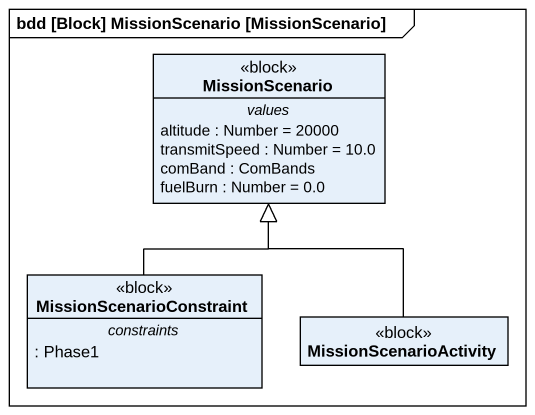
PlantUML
@startuml
mainframe bdd [Block] MissionScenario [MissionScenario]
hide circle
hide empty members
class MissionScenario <<block>> {
  -- values --
  altitude : Number = 20000
  transmitSpeed : Number = 10.0
  comBand : ComBands
  fuelBurn : Number = 0.0
}
class MissionScenarioConstraint <<block>> {
  -- constraints --
  : Phase1
}
class MissionScenarioActivity <<block>>
MissionScenarioConstraint -up-|> MissionScenario
MissionScenarioActivity -up-|> MissionScenario
@enduml
